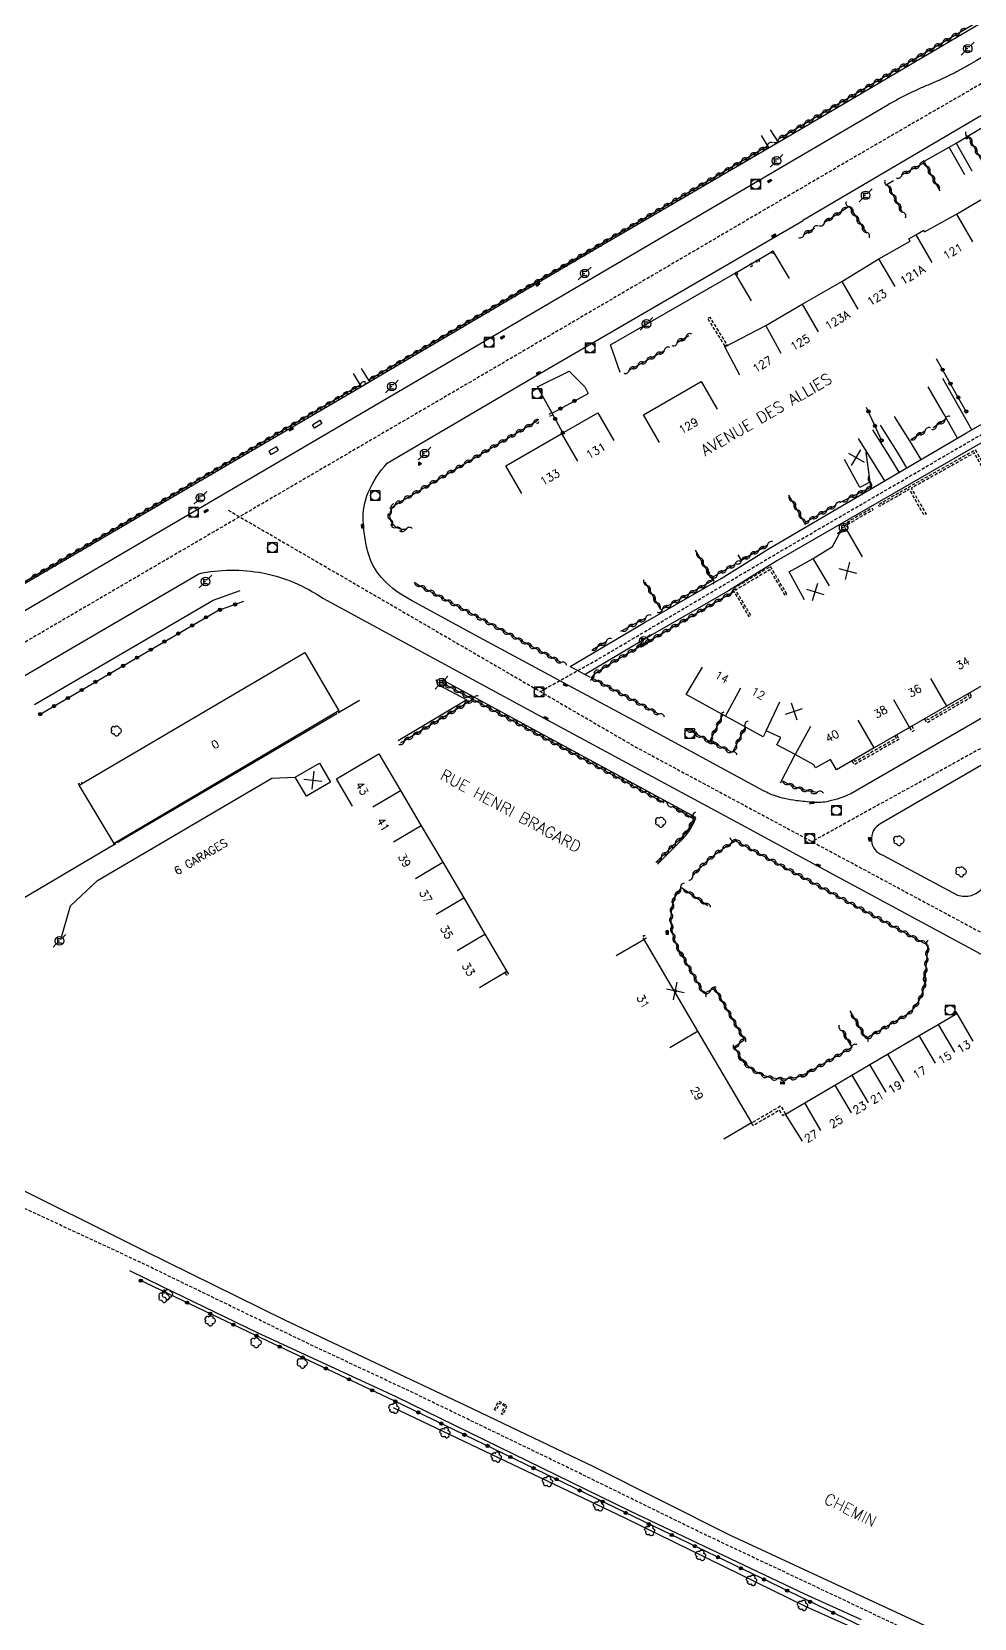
# Model space of a CAD drawing. Header units: millimetres. Extents: x 266017 to 267000, y 124000 to 124918.
# Drawn here: x 266682.7 to 266830, y 124459.6 to 124707.4 of the extents above; entities that cross this region are included whole.
import ezdxf
from ezdxf.enums import TextEntityAlignment as Align

# ---------------------------------------------------------------- set-up
doc = ezdxf.new("R2010")
doc.units = ezdxf.units.MM
doc.linetypes.add('DASHED', pattern=[0.75, 0.5, -0.25])
doc.layers.get('0').update_dxf_attribs({"linetype": 'CONTINUOUS'})
for name, color, linetype in [('W0001', 6, 'DASHED'), ('W0008', 7, 'CONTINUOUS'), ('W0017', 7, 'CONTINUOUS'), ('W0100', 7, 'CONTINUOUS'), ('W0112', 1, 'DASHED'), ('W0300', 7, 'CONTINUOUS'), ('W0302', 3, 'CONTINUOUS'), ('W0310', 3, 'CONTINUOUS'), ('W0322', 7, 'CONTINUOUS'), ('W0400', 7, 'CONTINUOUS'), ('W0420', 7, 'CONTINUOUS'), ('W0471', 7, 'CONTINUOUS'), ('W0851', 7, 'CONTINUOUS'), ('W0984', 7, 'CONTINUOUS'), ('W0989', 7, 'CONTINUOUS'), ('W0991', 7, 'CONTINUOUS'), ('W1102', 7, 'CONTINUOUS')]:
    doc.layers.add(name, color=color, linetype=linetype)
doc.styles.get("Standard").update_dxf_attribs({"font": 'romans.shx', "width": 0.85})

# ---------------------------------------------------------------- blocks, each defined once
blk = doc.blocks.new('t310o')
at = {"color": 0, "linetype": 'Continuous'}
for centre, start, end in [((-0.5, 0.38), 216.8699, 323.1304), ((0.5, -0.37), 36.8699, 143.1303)]:
    blk.add_arc(centre, 0.625, start, end, dxfattribs=at)
blk = doc.blocks.new('T471')
for p, q in [((-0.333334, 0.333334), (-0.333334, -0.333334)), ((-0.333334, 0.333334), (0.333334, 0.333334)), ((-0.333334, 0), (0, 0)), ((0.500001, 0.500001), (1.000002, 1.000002)), ((-0.500001, -0.500001), (-1.000002, -1.000002)), ((-0.333334, -0.333334), (0.333334, -0.333334))]:
    blk.add_line(p, q)
blk.add_ellipse((0, 0), major_axis=(0.471405, 0.471405), ratio=1, start_param=5.4977871438, end_param=11.780972451)
blk = doc.blocks.new('t322o')
at = {"color": 0, "linetype": 'Continuous'}
for radius in [0.25, 0.15]:
    blk.add_circle((0, 0), radius, dxfattribs=at)
blk = doc.blocks.new('T300')
for p, q in [((-0.8, 0.51), (-0.86, 0.34)), ((-0.86, 0.34), (-0.86, 0.17)), ((-0.86, 0.17), (-0.74, 0.06)), ((-0.69, 0.63), (-0.8, 0.51)), ((-0.8, -0.06), (-0.74, 0.06)), ((-0.74, 0.06), (-0.69, 0.11)), ((-0.57, 0.69), (-0.69, 0.63)), ((-0.46, 0.69), (-0.57, 0.69)), ((-0.29, 0.63), (-0.46, 0.69)), ((-0.29, 0.63), (-0.17, 0.74)), ((-0.23, 0.57), (-0.29, 0.63)), ((-0.17, 0.74), (-0.06, 0.8)), ((-0.06, 0.8), (0.06, 0.8)), ((0.06, 0.8), (0.23, 0.74)), ((0.23, 0.74), (0.34, 0.63)), ((0.34, 0.63), (0.4, 0.51)), ((0.46, 0.46), (0.34, 0.46)), ((0.4, 0.51), (0.4, 0.46)), ((0.57, 0.4), (0.46, 0.46)), ((0.57, 0.4), (0.69, 0.29)), ((0.69, 0.29), (0.74, 0.17)), ((0.74, 0.06), (0.69, -0.17)), ((0.74, 0.17), (0.74, 0.06)), ((-0.8, -0.17), (-0.8, -0.06)), ((-0.8, -0.23), (-0.8, -0.17)), ((-0.74, -0.34), (-0.8, -0.23)), ((-0.69, -0.4), (-0.74, -0.34)), ((-0.51, -0.46), (-0.69, -0.4)), ((-0.4, -0.46), (-0.51, -0.46)), ((-0.4, -0.46), (-0.34, -0.46)), ((-0.34, -0.46), (-0.34, -0.4)), ((-0.34, -0.51), (-0.34, -0.46)), ((-0.29, -0.63), (-0.34, -0.51)), ((-0.17, -0.74), (-0.29, -0.63)), ((-0.06, -0.8), (-0.17, -0.74)), ((0.06, -0.8), (-0.06, -0.8)), ((0.17, -0.74), (0.06, -0.8)), ((0.23, -0.69), (0.17, -0.74)), ((0.29, -0.46), (0.23, -0.46)), ((0.29, -0.63), (0.23, -0.69)), ((0.46, -0.4), (0.29, -0.46)), ((0.34, -0.51), (0.29, -0.63)), ((0.34, -0.51), (0.34, -0.46)), ((0.57, -0.34), (0.46, -0.4)), ((0.63, -0.29), (0.57, -0.34)), ((0.69, -0.17), (0.63, -0.29))]:
    blk.add_line(p, q)
blk = doc.blocks.new('T420')
for p, q in [((0.75, 0.75), (-0.75, 0.75)), ((-0.75, 0.75), (-0.75, -0.75)), ((0.75, 0.75), (0.75, -0.75)), ((0.75, -0.75), (-0.75, -0.75))]:
    blk.add_line(p, q)
blk.add_ellipse((0, 0), major_axis=(-0.53, 0.53), ratio=1, start_param=3.926991, end_param=10.210176)
blk = doc.blocks.new('T400')
for p, q in [((-0.15, 0.3), (0.15, 0.3)), ((-0.15, -0.25), (-0.15, 0.3)), ((-0.15, 0.15), (0.15, 0.15)), ((-0.15, 0), (0.15, 0)), ((0.15, 0.3), (0.15, -0.25)), ((-0.15, -0.15), (0.15, -0.15)), ((-0.15, -0.25), (-0.15, -0.3)), ((-0.15, -0.3), (0.15, -0.3)), ((0.15, -0.3), (0.15, -0.25))]:
    blk.add_line(p, q)
blk = doc.blocks.new('t991o')
at = {"color": 0, "linetype": 'Continuous'}
for p, q in [((-1, 1), (1, -1)), ((-1, -1), (1, 1))]:
    blk.add_line(p, q, dxfattribs=at)
blk = doc.blocks.new('T851')
for p, q in [((-0.25, -0.15), (0, 0.32)), ((0, 0.32), (0.25, -0.15)), ((-0.25, -0.15), (0.25, -0.15))]:
    blk.add_line(p, q)
for major_axis in [(-0.106, 0.106), (-0.0354, 0.0354), (-0.0236, 0.0236)]:
    blk.add_ellipse((0, 0), major_axis=major_axis, ratio=1, start_param=3.926991, end_param=10.210176)

msp = doc.modelspace()

# ---------------------------------------------------------------- linework, layer by layer
at = {"layer": 'W0001', "flags": 128}
msp.add_lwpolyline([(266865.5, 124736.81), (266864.06, 124729.16, -0.138356), (266859.87, 124719.72), (266853.87, 124712.41), (266813.88, 124689.31), (266750.57, 124652.27), (266656.26, 124597.23)], format="xyb", dxfattribs=at)
for points in [[(266762.19, 124604.33), (266772.2, 124609.95), (266798.98, 124625.8), (266819.72, 124637.83), (266843.33, 124651.62), (266871.73, 124668.04), (266898.44, 124683.2), (266923, 124698.14), (266947.32, 124712.17), (266978.65, 124730.57)], [(266713.42, 124632.66), (266777.15, 124595.65), (266859.87, 124551.27), (266873.35, 124544.03)], [(266833.69, 124565.32), (266837.06, 124574.16), (266844.57, 124592.31), (266853.6, 124607.75), (266834.58, 124597.39), (266804.65, 124580.89)], [(266919.62, 124415.63), (266909.71, 124419.24), (266895.21, 124424.48), (266888.88, 124427.06), (266881.56, 124430.24), (266874.97, 124433.19), (266867.08, 124436.77), (266858.44, 124440.64), (266845.71, 124446.25), (266837.32, 124449.94), (266827.16, 124454.12), (266808.39, 124463.03), (266788.06, 124472.59), (266766.93, 124482.93), (266742.12, 124494.9), (266725.68, 124502.6), (266699.66, 124515.2), (266682.33, 124523.25), (266670.64, 124528.92), (266650.78, 124538.73), (266638.09, 124545.03), (266625.4, 124551.55), (266618.22, 124555.79), (266615.18, 124558.61), (266611.06, 124565.7), (266613.87, 124570.05), (266616.94, 124572.97), (266624.7, 124577.87)]]:
    msp.add_lwpolyline(points, dxfattribs=at)
at = {"layer": 'W0008', "flags": 128}
for points in [[(266803.25, 124677.98), (266837.34, 124697.99), (266860.01, 124711.58), (266860.01, 124711.58, 0.027055), (266862.12, 124712.95, 0.017637), (266865.16, 124715.2, 0.009304), (266866.67, 124716.45, 0.009385), (266868.13, 124717.76, 0.008421), (266869.44, 124719.01, 0.008518), (266870.71, 124720.31, -0.044726), (266872.69, 124722.07, -0.043839), (266874.95, 124723.45, -0.044726), (266877.42, 124724.42, -0.043839), (266880.03, 124724.93, 0.15963), (266890.24, 124729.54, -0.06162), (266900.26, 124736.64, -0.031239), (266905.93, 124739.25, 0.034768), (266918.88, 124745.72), (266951.45, 124764.83)], [(266848.11, 124713.29), (266833.03, 124704.45), (266830.33, 124702.87), (266829.25, 124702.24, -0.008629), (266827.73, 124701.39, -0.008804), (266826.19, 124700.59, -0.008629), (266824.61, 124699.84, -0.008804), (266823.01, 124699.15, 0.008629), (266821.31, 124698.42, 0.008803), (266819.64, 124697.63, 0.008629), (266818, 124696.78, 0.008804), (266816.39, 124695.87), (266698.52, 124626.84), (266651.44, 124599.27), (266643.29, 124594.5), (266638.92, 124591.94, 0.044802), (266631.2, 124586.44, -0.062285), (266621.19, 124579.68, -0.032732)], [(266839.75, 124605.13), (266810.72, 124588.36, -0.05068), (266807.28, 124587.19, -0.076405), (266804.86, 124587.02, -0.012502), (266802.25, 124587.29, -0.01717), (266800.37, 124587.61, -0.038412), (266799.06, 124587.98, -0.024248), (266797.07, 124588.82), (266780.28, 124597.94), (266765.92, 124605.66), (266764.22, 124606.56), (266752.71, 124612.8), (266742.06, 124618.57), (266741.19, 124619.06, -0.087254), (266737.35, 124622.15, -0.106255), (266735.38, 124625.71, -0.032721), (266734.8, 124628.19, -0.030165), (266734.52, 124630.94, -0.109699), (266735.31, 124635.43, -0.09128), (266738.28, 124640), (266762.73, 124654.35), (266803.29, 124677.89)], [(266628.43, 124575.82), (266708.8, 124622.73, -0.050573), (266713.8, 124623.3, -0.050573), (266718.8, 124622.85, -0.051681), (266723.71, 124621.36, -0.051681), (266728.22, 124618.9), (266737.99, 124613.61), (266763.28, 124599.92), (266778.34, 124591.79), (266794.28, 124583.19), (266805.3, 124577.22), (266836.3, 124560.49), (266859.05, 124548.2), (266870.2, 124542.18)]]:
    msp.add_lwpolyline(points, format="xyb", dxfattribs=at)
for points in [[(266766.86, 124608.26), (266778.57, 124615.18), (266790.45, 124621.99), (266797.96, 124626.67), (266828.8, 124644.73), (266857.1, 124660.95), (266866.12, 124666.26), (266880.01, 124674.31), (266897.15, 124684.2), (266916.65, 124695.74), (266934.45, 124706.47), (266955.19, 124718.43), (266975.41, 124730.21)], [(266852.97, 124724.22), (266859.3, 124727.94), (266860.36, 124726.13), (266838.32, 124713.07), (266799.56, 124690.21), (266766.33, 124670.8), (266735.53, 124652.72), (266734.26, 124651.95), (266709.47, 124637.44), (266681.85, 124621.33), (266659.08, 124607.98), (266640.5, 124597.07), (266639.39, 124598.85), (266640.66, 124599.65), (266641.09, 124599.7), (266641.52, 124599.95), (266641.88, 124600.4), (266647.14, 124603.51)], [(266935.84, 124704.01), (266917.93, 124693.58), (266898.42, 124682.03), (266881.27, 124672.14), (266867.39, 124664.09), (266858.36, 124658.78), (266830.05, 124642.56), (266799.16, 124624.74), (266791.61, 124620.05), (266779.71, 124613.23), (266769.2, 124607.01)], [(266730.39, 124600.84), (266696.05, 124580.72)], [(266677.64, 124528.3), (266700.12, 124517.08), (266722.2, 124506.2), (266750.47, 124492.87), (266770.5, 124483.3), (266791.74, 124472.6), (266822.85, 124458.22)], [(266812.41, 124459.32), (266803.55, 124463.36), (266776.25, 124476.31), (266739.69, 124494.19), (266717.87, 124504.23), (266703.12, 124511.37), (266698.06, 124513.87)]]:
    msp.add_lwpolyline(points, dxfattribs=at)
msp.add_lwpolyline([(266831.28, 124573.63), (266841.91, 124593.42, 0.152399), (266842.2, 124594.99, 0.152399), (266841.54, 124596.45, 0.145038), (266840.24, 124597.26, 0.145038), (266838.71, 124597.22), (266815.44, 124583.73, 0.152419), (266814.28, 124582.62, 0.152419), (266813.95, 124581.05, 0.142982), (266814.5, 124579.65, 0.142982), (266815.73, 124578.77), (266827.38, 124572.55, 0.079077), (266828.47, 124572.35, 0.079077), (266829.57, 124572.49, 0.073908), (266830.51, 124572.93, 0.073908)], format="xyb", close=True, dxfattribs=at)
at = {"layer": 'W0017'}
for p, q in [((266799.41, 124690.13), (266798.19, 124692.07)), ((266797.98, 124689.23), (266796.76, 124691.17)), ((266822.29, 124687.21), (266826.08, 124689.37)), ((266827.17, 124689.99), (266829.63, 124685.64)), ((266735.53, 124652.72), (266734.27, 124654.78)), ((266734.26, 124651.95), (266733.01, 124654.01)), ((266766.86, 124608.26), (266769.97, 124606.6)), ((266733.92, 124602.96), (266730.81, 124601.1)), ((266799.75, 124590.1), (266802.03, 124594.49))]:
    msp.add_line(p, q, dxfattribs=at)
at = {"layer": 'W0017', "flags": 128}
for points in [[(266828.56, 124685.03), (266826.08, 124689.37), (266827.17, 124689.99), (266837.06, 124695.9), (266839.68, 124697.44), (266840.38, 124696.26)], [(266795.18, 124665.36), (266792.64, 124669.66), (266798.53, 124673.14), (266801.07, 124668.84)], [(266774.69, 124654.18), (266773.19, 124658.51), (266792.64, 124669.68)], [(266764.04, 124647.82), (266761.77, 124651.93), (266766.69, 124654.35), (266769.14, 124651.92), (266769.67, 124650.89)], [(266827.39, 124643.91), (266825.3, 124647.6), (266822.82, 124651.94)], [(266829.66, 124645.23), (266827.58, 124648.9), (266825.1, 124653.24)], [(266821.72, 124640.59), (266820.2, 124643.06), (266817.57, 124647.31)], [(266818.3, 124638.58), (266816.82, 124640.97), (266814.19, 124645.22)], [(266819.5, 124639.28), (266818, 124641.7), (266815.37, 124645.95)], [(266816.03, 124637.25), (266814.58, 124639.58), (266811.95, 124643.84)], [(266683.14, 124602.32), (266711.05, 124618.61), (266715.3, 124620.09)], [(266746.4, 124605.34), (266750.73, 124603.02), (266739.97, 124596.61)], [(266695.63, 124580.46), (266679.32, 124570.81), (266676.74, 124569.29)]]:
    msp.add_lwpolyline(points, dxfattribs=at)
for points in [[(266727.71, 124646.71), (266728.04, 124646.21), (266726.91, 124645.48), (266726.58, 124645.99)], [(266721.26, 124642.06), (266720.96, 124642.58), (266719.78, 124641.9), (266720.08, 124641.38)]]:
    msp.add_lwpolyline(points, close=True, dxfattribs=at)
msp.add_lwpolyline([(266780.49, 124577.39), (266784.57, 124581.45, 0.029656), (266785.26, 124582.28, 0.029656), (266785.85, 124583.19, 0.02248), (266786.22, 124583.92, 0.02248), (266786.52, 124584.67), (266761.26, 124598.33), (266746.96, 124606.11)], format="xyb", dxfattribs=at)
at = {"layer": 'W0100', "flags": 128}
for points in [[(266793.38, 124653.73), (266791.06, 124658.16), (266797.42, 124661.5), (266803.14, 124664.84), (266809.3, 124668.39), (266815.1, 124671.92), (266819.98, 124674.7), (266819.81, 124675.03), (266820.88, 124675.67), (266822.12, 124676.38), (266822.27, 124676.12), (266827.24, 124678.91), (266833.87, 124682.78), (266838.84, 124685.67), (266838.64, 124686.01), (266838.97, 124686.22), (266841.61, 124681.97)], [(266780.84, 124643.23), (266778.35, 124647.57), (266787.35, 124652.75), (266789.84, 124648.42)], [(266759.3, 124635.27), (266756.8, 124639.6), (266765.58, 124644.66), (266771.2, 124647.89), (266773.69, 124643.55)], [(266813.05, 124641.72), (266813.72, 124637.06), (266812.12, 124636.2), (266809.75, 124640.6)], [(266803.49, 124618.67), (266801.07, 124623.04), (266804.86, 124625.14), (266807.85, 124626.99), (266809.02, 124629.13), (266810, 124629.7), (266812.5, 124625.38)], [(266832.87, 124611.96), (266835.36, 124607.63), (266825.67, 124602.04), (266819.92, 124598.74), (266814.39, 124595.53), (266808.48, 124592.09), (266807.57, 124593.74), (266805.2, 124592.42), (266804.94, 124592.87), (266802.03, 124594.49), (266799.18, 124596), (266799.79, 124597.15), (266797.52, 124598.21), (266797.04, 124597.24), (266791.13, 124600.51), (266785, 124603.85), (266787.53, 124608.16)], [(266687.23, 124565.61), (266688.78, 124570.88), (266692.97, 124574.82), (266720.23, 124590.83), (266723.89, 124590.94), (266727.66, 124593.15), (266729.41, 124590.18), (266725.63, 124587.97)], [(266732.85, 124586.42), (266730.32, 124590.72), (266736.94, 124594.63), (266740.33, 124588.87), (266743.57, 124583.35), (266746.97, 124577.68), (266750.26, 124572.09), (266753.53, 124566.42), (266756.98, 124560.63), (266752.68, 124558.07)], [(266774.07, 124563.1), (266778.39, 124565.62), (266786.77, 124551.28), (266795.21, 124536.96), (266790.9, 124534.42)], [(266803.19, 124534.1), (266800.53, 124538.33), (266803.52, 124540.08), (266808.25, 124542.86), (266810.9, 124544.42), (266813.72, 124546.07), (266816.47, 124547.68), (266821.41, 124550.59), (266824.38, 124552.33), (266827.28, 124554.04), (266829.81, 124549.73)]]:
    msp.add_lwpolyline(points, dxfattribs=at)
for points in [[(266725.41, 124610.42), (266730.68, 124601.32), (266695.59, 124580.58), (266690.12, 124589.7)], [(266783.31, 124557.34), (266783.09, 124557.68), (266783.27, 124557.8), (266783.49, 124557.47)]]:
    msp.add_lwpolyline(points, close=True, dxfattribs=at)
at = {"layer": 'W0112', "flags": 128}
for points in [[(266796.3, 124671.84), (266796.48, 124671.54), (266796.14, 124671.34), (266795.96, 124671.64)], [(266798.53, 124673.14), (266798.27, 124673), (266798.44, 124672.69), (266798.71, 124672.84)], [(266792.89, 124669.82), (266792.64, 124669.66), (266792.81, 124669.36), (266793.07, 124669.52)], [(266795.2, 124671.18), (266794.86, 124670.97), (266795.04, 124670.67), (266795.38, 124670.88)], [(266791.08, 124658.29), (266788.37, 124662.62), (266788.67, 124662.8), (266791.38, 124658.48)], [(266763.94, 124647.86), (266763.56, 124647.68), (266763.7, 124647.36), (266764.09, 124647.54)], [(266761.64, 124646.18), (266761.99, 124646.36), (266761.83, 124646.67), (266761.48, 124646.49)], [(266832.31, 124637.55), (266830.04, 124641.61), (266820.17, 124636.1), (266822.48, 124632.06), (266822.18, 124631.89), (266819.87, 124635.92), (266815.18, 124633.24), (266815.01, 124633.54), (266820, 124636.4), (266830.18, 124642.09), (266832.62, 124637.72)], [(266800.72, 124619.56), (266798.17, 124623.86), (266792.24, 124620.34), (266794.79, 124616.04), (266795.09, 124616.22), (266792.72, 124620.22), (266798.04, 124623.38), (266800.42, 124619.38)], [(266778.39, 124565.62), (266778.75, 124565.84), (266778.5, 124566.25), (266778.13, 124566.03)], [(266827.06, 124554.41), (266827.28, 124554.04), (266826.87, 124553.8), (266826.65, 124554.17)], [(266795.46, 124536.53), (266795.21, 124536.96), (266799.76, 124539.62), (266800.53, 124538.33), (266800.1, 124538.08), (266799.59, 124538.94)], [(266755.05, 124492.16), (266755.67, 124493.5), (266756.96, 124492.86), (266756.37, 124491.39), (266756.13, 124491.49), (266756.63, 124492.74), (266755.79, 124493.15), (266755.29, 124492.05)]]:
    msp.add_lwpolyline(points, close=True, dxfattribs=at)
for points in [[(266809.97, 124629.69), (266809.54, 124630.43), (266814, 124633.01), (266814.17, 124632.7), (266810.02, 124630.3), (266810.34, 124629.74), (266810.07, 124629.58)], [(266829.28, 124604.12), (266829.64, 124603.5), (266822.63, 124599.43), (266822.25, 124600.08)], [(266828.98, 124603.95), (266829.16, 124603.63), (266822.76, 124599.9), (266822.56, 124600.25)], [(266730.68, 124601.32), (266730.81, 124601.1), (266730.38, 124600.83), (266730.24, 124601.06)], [(266817.89, 124597.56), (266818.27, 124596.9), (266811.32, 124592.92), (266810.96, 124593.53)], [(266817.59, 124597.39), (266817.79, 124597.03), (266811.44, 124593.39), (266811.26, 124593.71)], [(266819.92, 124598.74), (266820.32, 124598.07), (266820.69, 124598.29), (266820.29, 124598.96)], [(266690.12, 124589.7), (266690, 124589.91), (266690.48, 124590.19), (266690.6, 124589.98)], [(266695.54, 124580.66), (266695.51, 124580.65), (266695.63, 124580.46), (266696.05, 124580.72), (266695.99, 124580.82)], [(266756.98, 124560.63), (266757.24, 124560.2), (266756.94, 124560.02), (266756.68, 124560.45)]]:
    msp.add_lwpolyline(points, dxfattribs=at)
at = {"layer": 'W0302', "flags": 128}
msp.add_lwpolyline([(266811.21, 124458.04), (266803.77, 124461.38), (266775.46, 124475.24), (266739.26, 124492.47)], dxfattribs=at)
at = {"layer": 'W0310', "flags": 128}
for points in [[(266860.16, 124726.49), (266838.11, 124713.42), (266799.35, 124690.57)], [(266797.68, 124689.54), (266766.14, 124670.97), (266735.41, 124652.95)], [(266829.17, 124690.9), (266829.56, 124690.19), (266831.98, 124685.81)], [(266818.72, 124685.04), (266822.27, 124686.96), (266824.64, 124682.55)], [(266818.81, 124679.21), (266816.4, 124683.6), (266817.41, 124684.15)], [(266806.63, 124677.64), (266810.45, 124680.12), (266813.17, 124675.92)], [(266803.43, 124675.75), (266805.06, 124676.69)], [(266783.61, 124658.87), (266785.41, 124659.95)], [(266776.1, 124654.52), (266781.62, 124657.61)], [(266734.05, 124652.17), (266709.13, 124637.59), (266681.87, 124621.6), (266659, 124608.2), (266640.54, 124597.39), (266640.58, 124597.48)], [(266739.51, 124633.52), (266761.48, 124646.49)], [(266822.32, 124645), (266820.11, 124643.67)], [(266825.43, 124646.75), (266823.61, 124645.51)], [(266813.72, 124637.06), (266813.79, 124636.21), (266808.98, 124633.81)], [(266808.32, 124633.41), (266803.51, 124630.68), (266801.04, 124635.03)], [(266797.69, 124627.21), (266793.64, 124624.81), (266793.13, 124625.67)], [(266792.62, 124624.19), (266788.94, 124622.09), (266786.46, 124626.43)], [(266788.94, 124622.09), (266789.07, 124621.64), (266781.05, 124617.08), (266778.58, 124621.43)], [(266765.47, 124608.87), (266753.97, 124615.11), (266743.33, 124620.87), (266742.49, 124621.35)], [(266780.72, 124600.81), (266770.22, 124606.46), (266770.87, 124607.26), (266773.33, 124608.82), (266792.43, 124619.96)], [(266778.65, 124615.77), (266774.75, 124613.69)], [(266772.5, 124612.1), (266770.35, 124610.87)], [(266746.75, 124605.73), (266757.65, 124599.89), (266781.52, 124587.01)], [(266751.66, 124603.1), (266740.35, 124596.25)], [(266794.21, 124598.81), (266792.24, 124594.79), (266788.67, 124596.54), (266790.72, 124600.74)], [(266788.67, 124596.54), (266785.25, 124598.38)], [(266782.89, 124586.37), (266786.13, 124584.52)], [(266784.45, 124581.76), (266780.27, 124577.61)], [(266792.7, 124581.04), (266822.76, 124564.73), (266822.25, 124558.98)], [(266783.26, 124572.27), (266784.25, 124573.73), (266788.39, 124570.92)], [(266793.64, 124546.9), (266792.57, 124548.83), (266794.1, 124549.98), (266789.47, 124558), (266787.77, 124557.16), (266784.05, 124563.66)], [(266819.48, 124553.85), (266813.15, 124550.13), (266810.62, 124554.44)], [(266809.4, 124551.35), (266810.9, 124548.75), (266803.8, 124544.66)]]:
    msp.add_lwpolyline(points, dxfattribs=at)
for points in [[(266741.18, 124629.66, -0.149703), (266739.92, 124629.84, -0.149703), (266738.98, 124630.7, -0.181945), (266738.71, 124632.21, -0.181945), (266739.51, 124633.52)], [(266805.46, 124588.58, -0.023316), (266804.18, 124588.79, -0.023316), (266802.93, 124589.12, -0.027767), (266801.48, 124589.66, -0.027767), (266800.1, 124590.36)], [(266786.13, 124584.52, -0.025025), (266785.89, 124583.89, -0.025025), (266785.59, 124583.27, -0.034889), (266785.07, 124582.48, -0.034889), (266784.45, 124581.76)], [(266786.05, 124575.63, -0.020988), (266787.58, 124577.22, -0.020988), (266789.24, 124578.67, -0.019925), (266790.92, 124579.92, -0.019925), (266792.7, 124581.04)], [(266784.05, 124563.66, -0.051049), (266783.19, 124565.55, -0.051049), (266782.73, 124567.58, -0.058351), (266782.72, 124569.96, -0.058351), (266783.26, 124572.27)], [(266822.25, 124558.98, -0.055231), (266821.91, 124557.37, -0.055231), (266821.24, 124555.87, -0.045112), (266820.45, 124554.78, -0.045112), (266819.48, 124553.85)], [(266803.8, 124544.66, -0.091954), (266800.87, 124543.84, -0.091954), (266797.85, 124544.12, -0.077185), (266795.53, 124545.18, -0.077185), (266793.64, 124546.9)]]:
    msp.add_lwpolyline(points, format="xyb", dxfattribs=at)
at = {"layer": 'W0322', "flags": 128}
for points in [[(266828.78, 124648.08), (266826.58, 124651.95), (266824.11, 124656.3)], [(266765.72, 124644.74), (266764.04, 124647.82), (266769.67, 124650.89)], [(266815.54, 124643.55), (266815.26, 124644.17), (266813.2, 124648.72)], [(266684.03, 124600.8), (266711.79, 124617), (266715.88, 124618.43)], [(266816.98, 124456.1), (266802.49, 124463.08), (266775.48, 124476.09), (266739.37, 124493.56), (266717.65, 124503.81), (266699.49, 124512.45)]]:
    msp.add_lwpolyline(points, dxfattribs=at)
at = {"layer": 'W1102'}
for p, q in [((266827.24, 124678.91), (266829.73, 124674.57)), ((266820.88, 124675.67), (266823.4, 124671.35)), ((266817.64, 124667.61), (266815.1, 124671.92)), ((266809.3, 124668.39), (266811.84, 124664.08)), ((266803.14, 124664.84), (266805.64, 124660.52)), ((266799.85, 124657.13), (266797.42, 124661.5)), ((266768.07, 124640.32), (266765.58, 124644.66)), ((266807.39, 124620.82), (266804.86, 124625.14)), ((266791.13, 124600.51), (266793.54, 124604.9)), ((266823.17, 124606.37), (266825.67, 124602.04)), ((266797.52, 124598.21), (266799.63, 124602.74)), ((266817.42, 124603.07), (266819.92, 124598.74)), ((266814.39, 124595.53), (266811.89, 124599.86)), ((266804.42, 124598.88), (266802.03, 124594.49)), ((266725.63, 124587.97), (266723.89, 124590.94)), ((266736.03, 124586.33), (266740.33, 124588.87)), ((266743.57, 124583.35), (266739.27, 124580.8)), ((266742.67, 124575.13), (266746.97, 124577.68)), ((266745.94, 124569.57), (266750.26, 124572.09)), ((266749.22, 124563.89), (266753.53, 124566.42)), ((266782.45, 124548.75), (266786.77, 124551.28)), ((266823.94, 124546.28), (266821.41, 124550.59)), ((266824.38, 124552.33), (266826.91, 124548.01)), ((266816.47, 124547.68), (266819, 124543.37)), ((266816.25, 124541.76), (266813.72, 124546.07)), ((266808.25, 124542.86), (266810.78, 124538.55)), ((266810.9, 124544.42), (266813.43, 124540.1)), ((266806.05, 124535.76), (266803.52, 124540.08))]:
    msp.add_line(p, q, dxfattribs=at)

# ---------------------------------------------------------------- block references
at = {"layer": 'W0300'}
for p in [(266695.96, 124598.16), (266781.04, 124583.91), (266818.28, 124581.02), (266828.01, 124576.16), (266703.96, 124510.15), (266703.42, 124509.68), (266710.64, 124506.02), (266717.81, 124502.62), (266725.03, 124499.41)]:
    msp.add_blockref('T300', p, dxfattribs=at)
for p, rotation in [((266739.26, 124492.47), 154.5512471795353), ((266747.26, 124488.66), 154.5512471795353), ((266755.26, 124484.85), 154.5512471795353), ((266763.27, 124481.04), 154.5512471795353), ((266771.27, 124477.23), 154.5512471795353), ((266779.25, 124473.38), 153.9226866016983), ((266787.21, 124469.49), 153.9226866016983), ((266795.17, 124465.59), 153.9226866016983), ((266803.14, 124461.69), 153.9226866016983)]:
    msp.add_blockref('T300', p, dxfattribs=dict(at, rotation=rotation))
at = {"layer": 'W0310'}
for p, rotation in [((266825.11, 124705.75), 210.5235715964843), ((266826.46, 124706.55), 210.5235715964843), ((266827.81, 124707.34), 210.5235715964843), ((266821.06, 124703.37), 210.5235715964843), ((266822.41, 124704.16), 210.5235715964843), ((266823.76, 124704.96), 210.5235715964843), ((266817.02, 124700.98), 210.5235715964843), ((266818.37, 124701.78), 210.5235715964843), ((266819.72, 124702.57), 210.5235715964843), ((266812.97, 124698.59), 210.5235715964843), ((266814.32, 124699.39), 210.5235715964843), ((266815.67, 124700.19), 210.5235715964843), ((266808.92, 124696.21), 210.5235715964843), ((266810.27, 124697), 210.5235715964843), ((266811.62, 124697.8), 210.5235715964843), ((266804.88, 124693.82), 210.5235715964843), ((266806.23, 124694.62), 210.5235715964843), ((266807.58, 124695.41), 210.5235715964843), ((266800.83, 124691.44), 210.5235715964843), ((266802.18, 124692.23), 210.5235715964843), ((266803.53, 124693.03), 210.5235715964843), ((266829.17, 124690.9), 298.9047039756136), ((266796.33, 124688.75), 210.4921073892775), ((266797.68, 124689.54), 210.4921073892775), ((266799.48, 124690.64), 210.5235715964843), ((266829.93, 124689.52), 298.9047039760055), ((266830.69, 124688.15), 298.9047039760055), ((266792.28, 124686.36), 210.4921073892775), ((266793.63, 124687.16), 210.4921073892775), ((266794.98, 124687.95), 210.4921073892775), ((266820.1, 124685.79), 28.27519094673286), ((266821.48, 124686.53), 28.27519094673286), ((266822.59, 124686.37), 298.2751909467884), ((266788.23, 124683.98), 210.4921073892775), ((266789.58, 124684.77), 210.4921073892775), ((266790.93, 124685.57), 210.4921073892775), ((266816.55, 124683.33), 118.7869926025612), ((266818.72, 124685.04), 28.27519094673286), ((266823.33, 124684.99), 298.2751909467884), ((266824.07, 124683.61), 298.2751909467884), ((266782.83, 124680.8), 210.4921073892775), ((266784.18, 124681.6), 210.4921073892775), ((266785.53, 124682.39), 210.4921073892775), ((266786.88, 124683.18), 210.4921073892775), ((266817.3, 124681.96), 118.7869926025612), ((266818.06, 124680.59), 118.7869926025612), ((266778.78, 124678.42), 210.4921073892775), ((266780.13, 124679.21), 210.4921073892775), ((266781.48, 124680.01), 210.4921073892775), ((266807.94, 124678.49), 32.98863884624922), ((266809.26, 124679.34), 32.98863884624922), ((266810.53, 124680), 302.9886388465488), ((266811.38, 124678.68), 302.9886388465488), ((266818.81, 124679.21), 118.7869926025612), ((266774.73, 124676.03), 210.4921073892775), ((266776.08, 124676.83), 210.4921073892775), ((266777.43, 124677.62), 210.4921073892775), ((266804.79, 124676.53), 30.1776436846424), ((266806.63, 124677.64), 32.98863884624922), ((266812.23, 124677.37), 302.9886388465488), ((266813.09, 124676.05), 302.9886388465488), ((266770.69, 124673.65), 210.4921073892775), ((266772.04, 124674.44), 210.4921073892775), ((266773.39, 124675.24), 210.4921073892775), ((266803.43, 124675.75), 30.1776436846424), ((266766.64, 124671.27), 210.4921073892775), ((266767.99, 124672.06), 210.4921073892775), ((266769.34, 124672.85), 210.4921073892775), ((266762.59, 124668.89), 210.3881579750289), ((266763.94, 124669.68), 210.3881579750289), ((266765.29, 124670.47), 210.3881579750289), ((266758.53, 124666.51), 210.3881579750289), ((266759.88, 124667.3), 210.3881579750289), ((266761.24, 124668.1), 210.3881579750289), ((266754.48, 124664.13), 210.3881579750289), ((266755.83, 124664.93), 210.3881579750289), ((266757.18, 124665.72), 210.3881579750289), ((266749.08, 124660.97), 210.3881579750289), ((266750.43, 124661.76), 210.3881579750289), ((266751.78, 124662.55), 210.3881579750289), ((266753.13, 124663.34), 210.3881579750289), ((266745.03, 124658.59), 210.3881579750289), ((266746.38, 124659.38), 210.3881579750289), ((266747.73, 124660.17), 210.3881579750289), ((266783.61, 124658.87), 30.95838082692185), ((266784.95, 124659.67), 30.95838082692185), ((266740.97, 124656.21), 210.3881579750289), ((266742.32, 124657.01), 210.3881579750289), ((266743.67, 124657.8), 210.3881579750289), ((266778.83, 124656.05), 29.19463051106097), ((266780.2, 124656.81), 29.19463051106097), ((266781.57, 124657.58), 29.19463051106097), ((266736.92, 124653.84), 210.3881579750289), ((266738.27, 124654.63), 210.3881579750289), ((266739.62, 124655.42), 210.3881579750289), ((266776.1, 124654.52), 29.19463051106097), ((266777.46, 124655.29), 29.19463051106097), ((266732.69, 124651.38), 210.3449446219951), ((266734.05, 124652.17), 210.3449446219951), ((266735.57, 124653.04), 210.3881579750289), ((266728.64, 124649.01), 210.3449446219951), ((266729.99, 124649.8), 210.3449446219951), ((266731.34, 124650.59), 210.3449446219951), ((266724.59, 124646.63), 210.3449446219951), ((266725.94, 124647.42), 210.3449446219951), ((266727.29, 124648.22), 210.3449446219951), ((266761.09, 124646.26), 30.55094442997735), ((266825.43, 124646.75), 214.1860180279821), ((266720.53, 124644.26), 210.3449446219951), ((266721.88, 124645.05), 210.3449446219951), ((266723.23, 124645.84), 210.3449446219951), ((266757.04, 124643.87), 30.55094442997735), ((266758.39, 124644.66), 30.55094442997735), ((266759.74, 124645.46), 30.55094442997735), ((266820.97, 124644.19), 211.0679827876916), ((266822.32, 124645), 211.0679827876916), ((266824.14, 124645.87), 214.1860180279821), ((266716.48, 124641.89), 210.3449446219951), ((266717.83, 124642.68), 210.3449446219951), ((266719.18, 124643.47), 210.3449446219951), ((266752.99, 124641.48), 30.55094442997735), ((266754.34, 124642.28), 30.55094442997735), ((266755.69, 124643.07), 30.55094442997735), ((266711.07, 124638.72), 210.3449446219951), ((266712.42, 124639.51), 210.3449446219951), ((266713.77, 124640.3), 210.3449446219951), ((266715.13, 124641.1), 210.3449446219951), ((266748.95, 124639.09), 30.55094442997735), ((266750.3, 124639.89), 30.55094442997735), ((266751.64, 124640.68), 30.55094442997735), ((266707.02, 124636.35), 210.3830610752211), ((266708.37, 124637.14), 210.3830610752211), ((266709.72, 124637.93), 210.3449446219951), ((266744.9, 124636.7), 30.55094442997735), ((266746.25, 124637.5), 30.55094442997735), ((266747.6, 124638.3), 30.55094442997735), ((266813.72, 124637.06), 274.5441490002427), ((266702.96, 124633.97), 210.3830610752211), ((266704.32, 124634.76), 210.3830610752211), ((266705.67, 124635.55), 210.3830610752211), ((266740.86, 124634.32), 30.55094442997735), ((266742.2, 124635.11), 30.55094442997735), ((266743.55, 124635.91), 30.55094442997735), ((266801.6, 124634.04), 119.5968847744978), ((266810.35, 124634.49), 206.5410076151634), ((266811.75, 124635.19), 206.5410076151634), ((266813.15, 124635.89), 206.5410076151634), ((266698.91, 124631.59), 210.3830610752211), ((266700.26, 124632.39), 210.3830610752211), ((266701.61, 124633.18), 210.3830610752211), ((266738.88, 124632.73), 64.96501793189155), ((266738.76, 124631.2), 106.2004546904001), ((266739.51, 124633.52), 30.55094442997735), ((266802.38, 124632.68), 119.5968847744978), ((266803.15, 124631.32), 119.5968847744978), ((266805.6, 124631.87), 209.596884774507), ((266806.96, 124632.64), 209.596884774507), ((266808.32, 124633.41), 209.596884774507), ((266694.86, 124629.22), 210.3830610752211), ((266696.21, 124630.01), 210.3830610752211), ((266697.56, 124630.8), 210.3830610752211), ((266739.68, 124629.97), 147.4358914510804), ((266741.18, 124629.66), 188.6713282079918), ((266804.23, 124631.09), 209.596884774507), ((266690.81, 124626.84), 210.3830610752211), ((266692.16, 124627.63), 210.3830610752211), ((266693.51, 124628.43), 210.3830610752211), ((266796.35, 124626.42), 210.6949556565093), ((266797.69, 124627.21), 210.6949556565093), ((266686.75, 124624.47), 210.3830610752211), ((266688.1, 124625.26), 210.3830610752211), ((266689.46, 124626.05), 210.3830610752211), ((266787.16, 124625.21), 119.705036005353), ((266787.94, 124623.85), 119.705036005353), ((266792.62, 124624.19), 209.705036005277), ((266793.65, 124624.82), 210.6949556565093), ((266795, 124625.62), 210.6949556565093), ((266682.7, 124622.09), 210.3830610752211), ((266684.05, 124622.88), 210.3830610752211), ((266685.4, 124623.67), 210.3830610752211), ((266788.71, 124622.49), 119.705036005353), ((266788.94, 124622.09), 286.0261004527198), ((266789.9, 124622.64), 209.705036005277), ((266791.26, 124623.42), 209.705036005277), ((266743.45, 124620.81), 151.5561243310946), ((266744.82, 124620.07), 151.5561243310946), ((266746.2, 124619.32), 151.5561243310946), ((266778.88, 124620.9), 119.6108784591358), ((266779.65, 124619.54), 119.6108784591358), ((266785.4, 124619.55), 209.6108784589264), ((266786.76, 124620.32), 209.6108784589264), ((266788.12, 124621.1), 209.6108784589264), ((266790.73, 124618.97), 30.24421120792611), ((266792.09, 124619.76), 30.24421120792611), ((266747.58, 124618.57), 151.5561243310946), ((266748.95, 124617.83), 151.5561243310946), ((266750.33, 124617.08), 151.5561243310946), ((266780.43, 124618.18), 119.6108784591358), ((266781.31, 124617.23), 209.6108784589264), ((266782.67, 124618), 209.6108784589264), ((266784.04, 124618.77), 209.6108784589264), ((266786.68, 124616.61), 30.24421120792611), ((266788.03, 124617.39), 30.24421120792611), ((266789.38, 124618.18), 30.24421120792611), ((266751.71, 124616.34), 151.5561243310946), ((266753.08, 124615.59), 151.5561243310946), ((266754.46, 124614.85), 151.5242909446116), ((266755.84, 124614.1), 151.5242909446116), ((266775.89, 124614.29), 208.1736910208722), ((266777.27, 124615.03), 208.1736910208722), ((266778.65, 124615.77), 208.1736910208722), ((266782.62, 124614.24), 30.24421120792611), ((266783.97, 124615.03), 30.24421120792611), ((266785.32, 124615.82), 30.24421120792611), ((266757.21, 124613.35), 151.5242909446116), ((266758.59, 124612.61), 151.5242909446116), ((266759.97, 124611.86), 151.5242909446116), ((266772.5, 124612.1), 209.687380185284), ((266778.56, 124611.87), 30.24421120792611), ((266779.91, 124612.66), 30.24421120792611), ((266781.26, 124613.45), 30.24421120792611), ((266761.34, 124611.11), 151.5242909446116), ((266762.72, 124610.37), 151.5242909446116), ((266764.1, 124609.62), 151.5242909446116), ((266771.14, 124611.32), 209.687380185284), ((266774.5, 124609.51), 30.24421120792611), ((266775.85, 124610.3), 30.24421120792611), ((266777.21, 124611.08), 30.24421120792611), ((266765.47, 124608.87), 151.5242909446116), ((266770.6, 124606.93), 50.96139258848888), ((266771.83, 124607.87), 32.41006938833932), ((266773.15, 124608.71), 32.41006938833932), ((266746.75, 124605.73), 331.8163796156513), ((266748.13, 124604.99), 331.8163796156513), ((266749.51, 124604.25), 331.8163796156513), ((266771.06, 124606), 151.7267582483746), ((266772.44, 124605.26), 151.7267582483746), ((266773.82, 124604.52), 151.7267582483746), ((266748.98, 124601.48), 211.187058774376), ((266750.32, 124602.29), 211.187058774376), ((266750.89, 124603.51), 331.8163796156513), ((266751.66, 124603.1), 211.187058774376), ((266752.27, 124602.77), 331.8163796156513), ((266753.65, 124602.03), 331.8163796156513), ((266775.2, 124603.78), 151.7267582483746), ((266776.58, 124603.04), 151.7267582483746), ((266777.96, 124602.29), 151.7267582483746), ((266779.34, 124601.55), 151.7267582483746), ((266744.96, 124599.05), 211.187058774376), ((266746.3, 124599.86), 211.187058774376), ((266747.64, 124600.67), 211.187058774376), ((266755.03, 124601.29), 331.8163796156513), ((266756.41, 124600.55), 331.8163796156513), ((266757.79, 124599.81), 331.6511649167395), ((266759.17, 124599.07), 331.6511649167395), ((266780.72, 124600.81), 151.7267582483746), ((266789.77, 124598.79), 63.88036361637366), ((266790.46, 124600.2), 63.88036361637366), ((266794.21, 124598.81), 243.8803636171008), ((266740.95, 124596.61), 211.187058774376), ((266742.29, 124597.42), 211.187058774376), ((266743.62, 124598.24), 211.187058774376), ((266760.55, 124598.33), 331.6511649167395), ((266761.92, 124597.58), 331.6511649167395), ((266763.3, 124596.84), 331.6511649167395), ((266785.91, 124598.03), 151.6704077147501), ((266787.29, 124597.28), 151.6704077147501), ((266788.67, 124596.54), 151.6704077147501), ((266789.08, 124597.39), 63.88036361637366), ((266793.52, 124597.41), 243.8803636171008), ((266764.68, 124596.1), 331.6511649167395), ((266766.06, 124595.35), 331.6511649167395), ((266767.44, 124594.61), 331.6511649167395), ((266789.23, 124596.27), 153.8803636171584), ((266790.63, 124595.58), 153.8803636171584), ((266792.04, 124594.89), 153.8803636171584), ((266792.83, 124596), 243.8803636171008), ((266768.82, 124593.87), 331.6511649167395), ((266770.19, 124593.12), 331.6511649167395), ((266771.57, 124592.38), 331.6511649167395), ((266772.95, 124591.64), 331.6511649167395), ((266774.33, 124590.89), 331.6511649167395), ((266775.71, 124590.15), 331.6511649167395), ((266777.08, 124589.4), 331.6511649167395), ((266800.98, 124589.89), 154.0700386120487), ((266802.42, 124589.28), 160.5085731039933), ((266778.46, 124588.66), 331.6511649167395), ((266779.84, 124587.92), 331.6511649167395), ((266781.22, 124587.17), 331.6511649167395), ((266803.92, 124588.85), 166.9471075937327), ((266805.46, 124588.58), 173.3856420832194), ((266782.89, 124586.37), 330.3547578069303), ((266784.25, 124585.59), 330.3547578069303), ((266785.61, 124584.82), 330.3547578069303), ((266786.13, 124584.52), 252.4324962283691), ((266784.45, 124581.76), 224.8084358277706), ((266784.54, 124581.86), 226.0612801631352), ((266785.49, 124583.1), 239.2468881988609), ((266782.23, 124579.56), 224.8084358277706), ((266783.34, 124580.66), 224.8084358277706), ((266790.72, 124579.78), 34.8579248052035), ((266792.03, 124580.64), 31.44609208615923), ((266792.7, 124581.04), 331.5330087569241), ((266794.07, 124580.29), 331.5330087569241), ((266795.45, 124579.54), 331.5330087569241), ((266781.12, 124578.45), 224.8084358277706), ((266787.12, 124576.77), 45.09342296457163), ((266788.26, 124577.85), 41.68159024595871), ((266789.46, 124578.85), 38.26975752521453), ((266796.83, 124578.8), 331.5330087569241), ((266798.2, 124578.05), 331.5330087569241), ((266799.58, 124577.3), 331.5330087569241), ((266786.05, 124575.63), 48.50525568457085), ((266800.96, 124576.56), 331.5330087569241), ((266802.33, 124575.81), 331.5330087569241), ((266803.71, 124575.06), 331.5330087569241), ((266805.09, 124574.32), 331.5330087569241), ((266783.26, 124572.27), 55.87537349562906), ((266784.14, 124573.57), 55.87537349562906), ((266785.38, 124572.95), 325.8753734945091), ((266786.68, 124572.08), 325.8753734945091), ((266806.46, 124573.57), 331.5330087569241), ((266807.84, 124572.82), 331.5330087569241), ((266809.22, 124572.08), 331.5330087569241), ((266782.69, 124569.68), 85.10644528030345), ((266782.94, 124571.22), 76.31806320569022), ((266787.98, 124571.2), 325.8753734945091), ((266810.59, 124571.33), 331.5330087569241), ((266811.97, 124570.59), 331.5330087569241), ((266813.35, 124569.84), 331.5330087569241), ((266782.68, 124568.11), 93.89482735421852), ((266782.9, 124566.56), 102.6832094285493), ((266814.72, 124569.09), 331.5330087569241), ((266816.1, 124568.35), 331.5330087569241), ((266817.48, 124567.6), 331.5330087569241), ((266818.85, 124566.85), 331.5330087569241), ((266783.36, 124565.07), 111.4715915038055), ((266820.23, 124566.11), 331.5330087569241), ((266821.61, 124565.36), 331.5330087569241), ((266822.74, 124564.48), 264.8566113756347), ((266784.05, 124563.66), 120.2599735777826), ((266784.46, 124562.94), 119.7860039251708), ((266785.24, 124561.58), 119.7860039251708), ((266822.6, 124562.92), 264.8566113756347), ((266786.02, 124560.22), 119.7860039251708), ((266822.32, 124559.8), 264.8566113756347), ((266822.46, 124561.36), 264.8566113756347), ((266786.79, 124558.86), 119.7860039251708), ((266787.57, 124557.5), 119.7860039251708), ((266788.82, 124557.68), 206.0762525047248), ((266789.89, 124557.27), 119.9715816379401), ((266821.94, 124557.45), 252.679464467808), ((266822.25, 124558.98), 264.6852772749427), ((266790.68, 124555.91), 119.9715816379401), ((266791.46, 124554.55), 119.9715816379401), ((266820.42, 124554.74), 228.6678388525048), ((266821.32, 124556.01), 240.673651660943), ((266792.24, 124553.2), 119.9715816379401), ((266793.02, 124551.84), 119.9715816379401), ((266811.32, 124553.26), 120.429325790489), ((266812.11, 124551.9), 120.429325790489), ((266816.78, 124552.26), 210.4293257906686), ((266818.13, 124553.05), 210.4293257906686), ((266819.48, 124553.85), 210.4293257906686), ((266793.31, 124549.39), 36.92440550142237), ((266793.8, 124550.48), 119.9715816379401), ((266809.4, 124551.35), 299.9603218341076), ((266810.19, 124550), 299.9603218341076), ((266812.9, 124550.55), 120.429325790489), ((266814.08, 124550.67), 210.4293257906686), ((266815.43, 124551.47), 210.4293257906686), ((266792.88, 124548.27), 119.0970523072591), ((266793.64, 124546.9), 119.0970523072591), ((266808.08, 124547.12), 209.9603218328911), ((266809.43, 124547.91), 209.9603218328911), ((266810.79, 124548.69), 209.9603218328911), ((266793.81, 124546.7), 130.7212521374096), ((266794.94, 124545.61), 141.5029437936551), ((266796.25, 124544.76), 152.2846354491424), ((266803.8, 124544.66), 206.1930937321137), ((266804, 124544.78), 209.9603218328911), ((266805.36, 124545.56), 209.9603218328911), ((266806.72, 124546.34), 209.9603218328911), ((266797.7, 124544.16), 163.0663271055677), ((266799.23, 124543.85), 173.8480187624028), ((266800.79, 124543.83), 184.6297104188306), ((266802.33, 124544.1), 195.4114020756699)]:
    msp.add_blockref('t310o', p, dxfattribs=dict(at, rotation=rotation))
at = {"layer": 'W0322'}
for p, rotation in [((266825.08, 124654.61), 119.5525588341571), ((266826.31, 124652.43), 119.5525588341571), ((266767.54, 124649.73), 28.6300406253257), ((266827.54, 124650.26), 119.5525588339509), ((266764.52, 124646.93), 118.6300406248399), ((266765.35, 124648.53), 28.6300406253257), ((266813.48, 124648.1), 114.2776857415663), ((266828.78, 124648.08), 119.5525588339509), ((266765.72, 124644.74), 118.6300406248399), ((266814.51, 124645.82), 114.2776857415663), ((266815.54, 124643.55), 114.2776857417535), ((266712.13, 124617.11), 19.28933320872283), ((266714.49, 124617.94), 19.28933320872283), ((266707.78, 124614.66), 30.26694185445006), ((266709.94, 124615.92), 30.26694185445006), ((266703.46, 124612.14), 30.26694185445006), ((266705.62, 124613.4), 30.26694185445006), ((266699.15, 124609.62), 30.26694185445006), ((266701.31, 124610.88), 30.26694185445006), ((266694.83, 124607.1), 30.26694185445006), ((266696.99, 124608.36), 30.26694185445006), ((266690.51, 124604.58), 30.26694185445006), ((266692.67, 124605.84), 30.26694185445006), ((266686.19, 124602.06), 30.26694185445006), ((266688.35, 124603.32), 30.26694185445006), ((266684.03, 124600.8), 30.26694185445006), ((266699.77, 124512.31), 154.5650468049791), ((266703.38, 124510.6), 154.5650468049791), ((266706.99, 124508.88), 154.5650468049791), ((266710.6, 124507.16), 154.5650468049791), ((266714.22, 124505.44), 154.5650468049791), ((266717.83, 124503.72), 154.7366846208803), ((266721.45, 124502.02), 154.7366846208803), ((266725.06, 124500.31), 154.7366846208803), ((266728.68, 124498.6), 154.7366846208803), ((266732.3, 124496.9), 154.7366846208803), ((266735.92, 124495.19), 154.7366846208803), ((266739.53, 124493.48), 154.1823748959502), ((266743.13, 124491.74), 154.1823748959502), ((266746.73, 124490), 154.1823748959502), ((266750.34, 124488.25), 154.1823748959502), ((266753.94, 124486.51), 154.1823748959502), ((266757.54, 124484.77), 154.1823748959502), ((266761.14, 124483.03), 154.1823748959502), ((266764.74, 124481.29), 154.1823748959502), ((266768.34, 124479.54), 154.1823748959502), ((266771.94, 124477.8), 154.1823748959502), ((266775.54, 124476.06), 154.2811007052982), ((266779.14, 124474.32), 154.2811007052982), ((266782.75, 124472.59), 154.2811007052982), ((266786.35, 124470.85), 154.2811007052982), ((266789.96, 124469.12), 154.2811007052982), ((266793.56, 124467.38), 154.2811007052982), ((266797.16, 124465.64), 154.2811007052982), ((266800.77, 124463.91), 154.2811007052982), ((266804.37, 124462.17), 154.2862731661049), ((266807.97, 124460.44), 154.2862731661049)]:
    msp.add_blockref('t322o', p, dxfattribs=dict(at, rotation=rotation))
at = {"layer": 'W0400'}
for p, rotation in [((266798.02, 124684.07), 300.1609640635912), ((266798.65, 124675.53), 300.0704272592092), ((266761.81, 124667.93), 305.6589190308554), ((266756.28, 124659.64), 301.6756948355988), ((266761.88, 124654.06), 300.3733259295509), ((266723.21, 124645.29), 300.7459142467931), ((266709.93, 124632.54), 302.8306650184902), ((266734.42, 124630.14), 182.4846087605973), ((266766.12, 124605.38), 244.7029687162557), ((266763.09, 124600.17), 59.28311374260202), ((266804.61, 124586.98), 275.3850081029236), ((266813.71, 124581.28), 9.17224972791776), ((266805.63, 124577.18), 68.217510378012), ((266782.04, 124566.69), 182.7670068275365), ((266800.03, 124543.2), 263.2750421828251)]:
    msp.add_blockref('T400', p, dxfattribs=dict(at, rotation=rotation))
at = {"layer": 'W0420'}
for p in [(266795.85, 124683.56), (266754.17, 124658.88), (266769.97, 124658.01), (266761.69, 124650.86), (266736.38, 124634.91), (266707.99, 124632.31), (266720.3, 124626.79), (266762, 124604.28), (266785.54, 124597.74), (266808.47, 124585.75), (266804.31, 124581.37), (266826.23, 124554.57)]:
    msp.add_blockref('T420', p, dxfattribs=at)
at = {"layer": 'W0471'}
for p in [(266829, 124704.75), (266799.1, 124687.22), (266813.04, 124681.84), (266769.13, 124669.64), (266778.78, 124661.76), (266738.99, 124651.97), (266744.11, 124641.51), (266709.05, 124634.58), (266809.6, 124629.96), (266709.86, 124621.52), (266778.37, 124612.26), (266746.75, 124605.73), (266687.04, 124565.41)]:
    msp.add_blockref('T471', p, dxfattribs=at)
at = {"layer": 'W0851', "rotation": 152.40177}
for p in [(266828.94, 124690.89), (266743.34, 124639.9)]:
    msp.add_blockref('T851', p, dxfattribs=at)
at = {"layer": 'W0991'}
for p, rotation in [((266811.57, 124640.85), 14.86312650325321), ((266810.25, 124623.18), 30.72512324416794), ((266805.16, 124619.9), 27.50687765845456), ((266801.85, 124601.24), 332.4017699999999), ((266726.62, 124590.49), 308.5166007731839)]:
    msp.add_blockref('t991o', p, dxfattribs=dict(at, rotation=rotation))
at = {"layer": 'W0991', "extrusion": (0, 0, -1), "rotation": 56.20312525729039}
msp.add_blockref('t991o', (-266783.29, 124557.57), dxfattribs=at)

# ---------------------------------------------------------------- texts
at = {"layer": 'W0984'}
msp.add_text('6 GARAGES', height=1.25, rotation=30.4317, dxfattribs=at).set_placement((266709.13, 124578.52), align=Align.MIDDLE)
at = {"layer": 'W0989'}
for s, rotation, p in [('AVENUE DES ALLIES', 30.1154, (266797.51, 124647.62)), ('RUE HENRI BRAGARD', 331.6417, (266757.58, 124585.69)), ('CHEMIN', 333.4624, (266810.67, 124476.5))]:
    msp.add_text(s, height=1.75, rotation=rotation, dxfattribs=at).set_placement(p, align=Align.MIDDLE)
at = {"layer": 'W0991'}
for s, rotation, p in [('121', 30.3086, (266826.67, 124673.09)), ('121A', 30.3086, (266820.36, 124669.4)), ('123', 31.3124, (266814.8, 124665.88)), ('123A', 30.3086, (266808.63, 124662.34)), ('125', 30.3086, (266802.8, 124658.86)), ('127', 30.3086, (266796.9, 124655.44)), ('129', 29.9305, (266785.34, 124645.83)), ('131', 29.8685, (266770.88, 124641.94)), ('133', 29.964, (266763.69, 124637.8)), ('34', 29.8398, (266828.25, 124608.75)), ('14', 331.4212, (266790.58, 124606.6)), ('12', 331.4212, (266796.25, 124604.04)), ('36', 29.8398, (266820.71, 124604.45)), ('38', 29.8398, (266815.38, 124601.17)), ('40', 29.8398, (266807.81, 124597.38)), ('0', 30.4317, (266711.37, 124596.09)), ('43', 300.5562, (266734.33, 124589.21)), ('41', 300.4057, (266737.64, 124583.58)), ('39', 300.9097, (266740.98, 124577.95)), ('37', 300.4579, (266744.3, 124572.35)), ('35', 299.9883, (266747.56, 124566.76)), ('33', 300.7921, (266750.96, 124560.96)), ('31', 300.2992, (266778.26, 124555.93)), ('15', 30.2678, (266825.41, 124547.14)), ('13', 30.5198, (266828.37, 124548.87)), ('17', 30.52, (266821.48, 124544.83)), ('19', 30.3882, (266817.63, 124542.56)), ('29', 300.5295, (266786.68, 124541.58)), ('23', 30.2266, (266812.11, 124539.33)), ('21', 30.3608, (266814.84, 124540.93)), ('25', 30.4744, (266808.42, 124537.16)), ('27', 30.2266, (266804.54, 124534.88))]:
    msp.add_text(s, height=1.25, rotation=rotation, dxfattribs=at).set_placement(p, align=Align.MIDDLE)

doc.saveas('drawing.dxf')
